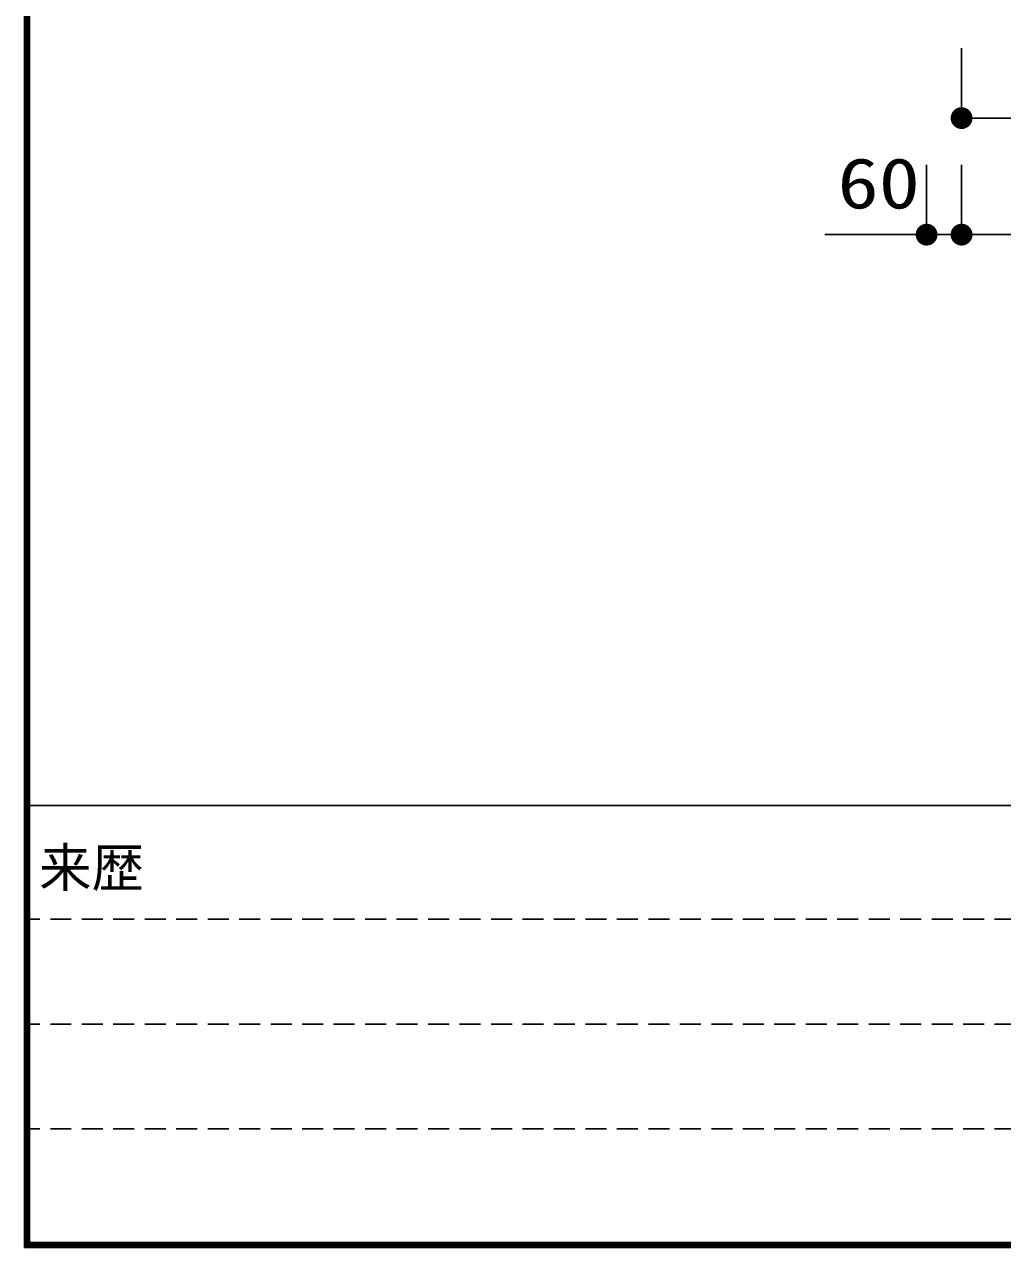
# Model space of a CAD drawing. Units: millimetres, scale not verified. Extents: x -8093 to 8093, y -5792 to 5792.
# Drawn here: x -8093 to -6415, y -5792 to -3694 of the extents above; entities that cross this region are included whole.
import ezdxf
from ezdxf.enums import TextEntityAlignment as Align

# ---------------------------------------------------------------- set-up
doc = ezdxf.new("R2010")
doc.units = ezdxf.units.MM
doc.header["$LTSCALE"] = 30
doc.linetypes.add('DASHED1', pattern=[1.8, 1.2, -0.6])
doc.layers.add('0-0_Axis_waku', color=7, linetype='Continuous', lineweight=25)
doc.layers.add('0-3_00クル-フ-6寸法', color=132, linetype='Continuous', lineweight=25)
doc.styles.add('ＭＳ ゴシック', font='')
doc.styles.get('ＭＳ ゴシック').set_extended_font_data('MS Gothic')

msp = doc.modelspace()

# ---------------------------------------------------------------- linework, layer by layer
at = {"layer": '0-0_Axis_waku'}
for p, q in [((-8093.4, 5792.4), (-8093.4, -5792.4)), ((-8092.8, 5791.8), (-8092.8, -5791.8)), ((-8092.2, 5791.2), (-8092.2, -5791.2)), ((-8091.6, 5790.6), (-8091.6, -5790.6)), ((-8091, 5790), (-8091, -5790)), ((-8090.4, 5789.4), (-8090.4, -5789.4)), ((-8089.8, 5788.8), (-8089.8, -5788.8)), ((-8089.2, 5788.2), (-8089.2, -5788.2)), ((-8088.6, 5787.6), (-8088.6, -5787.6)), ((-8088, 5787), (-8088, -5787)), ((-8087.4, 5786.4), (-8087.4, -5786.4)), ((-8086.8, 5785.8), (-8086.8, -5785.8)), ((-8086.2, 5785.2), (-8086.2, -5785.2)), ((-8085.6, 5784.6), (-8085.6, -5784.6)), ((-8085, 5784), (-8085, -5784)), ((-8085, -5034), (8085, -5034)), ((8092.8, -5791.8), (-8092.8, -5791.8)), ((8092.2, -5791.2), (-8092.2, -5791.2)), ((8091.6, -5790.6), (-8091.6, -5790.6)), ((8091, -5790), (-8091, -5790)), ((8090.4, -5789.4), (-8090.4, -5789.4)), ((8089.8, -5788.8), (-8089.8, -5788.8)), ((8089.2, -5788.2), (-8089.2, -5788.2)), ((8088.6, -5787.6), (-8088.6, -5787.6)), ((8088, -5787), (-8088, -5787)), ((8087.4, -5786.4), (-8087.4, -5786.4)), ((8086.8, -5785.8), (-8086.8, -5785.8)), ((8086.2, -5785.2), (-8086.2, -5785.2)), ((8085.6, -5784.6), (-8085.6, -5784.6)), ((-8085, -5784), (8085, -5784)), ((8093.4, -5792.4), (-8093.4, -5792.4))]:
    msp.add_line(p, q, dxfattribs=at)
at = {"layer": '0-0_Axis_waku', "linetype": 'DASHED1'}
for p, q in [((-75, -5229), (-8085, -5229)), ((-75, -5409), (-8085, -5409)), ((-75, -5589), (-8085, -5589))]:
    msp.add_line(p, q, dxfattribs=at)
at = {"layer": '0-3_00クル-フ-6寸法', "color": 4}
for p, q in [((-6485.75, -3734.47), (-6485.75, -3854.47)), ((-6485.75, -3854.47), (-5285.75, -3854.47)), ((-6545.75, -3934.47), (-6545.75, -4054.47)), ((-6485.75, -3934.47), (-6485.75, -4054.47)), ((-6485.75, -3934.47), (-6485.75, -4054.47)), ((-6555.12, -4054.47), (-6720.37, -4054.47)), ((-6485.75, -4054.47), (-6545.75, -4054.47)), ((-4705.75, -4054.47), (-6485.75, -4054.47))]:
    msp.add_line(p, q, dxfattribs=at)
at = {"layer": '0-3_00クル-フ-6寸法'}
for points in [[(-6485.75, -3854.47), (-6499.42, -3841.63), (-6497.7, -3840.02)], [(-6485.75, -3854.47), (-6497.7, -3840.02), (-6495.8, -3838.64)], [(-6485.75, -3854.47), (-6495.8, -3838.64), (-6493.73, -3837.5)], [(-6485.75, -3854.47), (-6493.73, -3837.5), (-6491.54, -3836.64)], [(-6485.75, -3854.47), (-6491.54, -3836.64), (-6489.26, -3836.05)], [(-6485.75, -3854.47), (-6489.26, -3836.05), (-6486.93, -3835.76)], [(-6485.75, -3854.47), (-6486.93, -3835.76), (-6484.57, -3835.76)], [(-6485.75, -3854.47), (-6484.57, -3835.76), (-6482.24, -3836.05)], [(-6485.75, -3854.47), (-6482.24, -3836.05), (-6479.96, -3836.64)], [(-6485.75, -3854.47), (-6479.96, -3836.64), (-6477.77, -3837.5)], [(-6485.75, -3854.47), (-6477.77, -3837.5), (-6475.7, -3838.64)], [(-6485.75, -3854.47), (-6475.7, -3838.64), (-6473.8, -3840.02)], [(-6485.75, -3854.47), (-6473.8, -3840.02), (-6472.08, -3841.63)], [(-6485.75, -3854.47), (-6504.5, -3854.47), (-6504.35, -3852.12)], [(-6485.75, -3854.47), (-6504.35, -3856.82), (-6504.5, -3854.47)], [(-6485.75, -3854.47), (-6504.35, -3852.12), (-6503.91, -3849.81)], [(-6485.75, -3854.47), (-6503.91, -3859.13), (-6504.35, -3856.82)], [(-6485.75, -3854.47), (-6503.91, -3849.81), (-6503.18, -3847.57)], [(-6485.75, -3854.47), (-6503.18, -3861.37), (-6503.91, -3859.13)], [(-6485.75, -3854.47), (-6503.18, -3847.57), (-6502.18, -3845.44)], [(-6485.75, -3854.47), (-6502.18, -3863.5), (-6503.18, -3861.37)], [(-6485.75, -3854.47), (-6502.18, -3845.44), (-6500.92, -3843.45)], [(-6485.75, -3854.47), (-6500.92, -3865.49), (-6502.18, -3863.5)], [(-6485.75, -3854.47), (-6500.92, -3843.45), (-6499.42, -3841.63)], [(-6485.75, -3854.47), (-6499.42, -3867.3), (-6500.92, -3865.49)], [(-6485.75, -3854.47), (-6497.7, -3868.92), (-6499.42, -3867.3)], [(-6485.75, -3854.47), (-6495.8, -3870.3), (-6497.7, -3868.92)], [(-6485.75, -3854.47), (-6493.73, -3871.43), (-6495.8, -3870.3)], [(-6485.75, -3854.47), (-6491.54, -3872.3), (-6493.73, -3871.43)], [(-6485.75, -3854.47), (-6489.26, -3872.89), (-6491.54, -3872.3)], [(-6485.75, -3854.47), (-6486.93, -3873.18), (-6489.26, -3872.89)], [(-6485.75, -3854.47), (-6484.57, -3873.18), (-6486.93, -3873.18)], [(-6485.75, -3854.47), (-6472.08, -3841.63), (-6470.58, -3843.45)], [(-6485.75, -3854.47), (-6470.58, -3843.45), (-6469.32, -3845.44)], [(-6485.75, -3854.47), (-6469.32, -3845.44), (-6468.32, -3847.57)], [(-6485.75, -3854.47), (-6468.32, -3847.57), (-6467.59, -3849.81)], [(-6485.75, -3854.47), (-6467.59, -3849.81), (-6467.15, -3852.12)], [(-6485.75, -3854.47), (-6467.15, -3852.12), (-6467, -3854.47)], [(-6485.75, -3854.47), (-6482.24, -3872.89), (-6484.57, -3873.18)], [(-6485.75, -3854.47), (-6479.96, -3872.3), (-6482.24, -3872.89)], [(-6485.75, -3854.47), (-6477.77, -3871.43), (-6479.96, -3872.3)], [(-6485.75, -3854.47), (-6475.7, -3870.3), (-6477.77, -3871.43)], [(-6485.75, -3854.47), (-6473.8, -3868.92), (-6475.7, -3870.3)], [(-6485.75, -3854.47), (-6472.08, -3867.3), (-6473.8, -3868.92)], [(-6485.75, -3854.47), (-6470.58, -3865.49), (-6472.08, -3867.3)], [(-6485.75, -3854.47), (-6469.32, -3863.5), (-6470.58, -3865.49)], [(-6485.75, -3854.47), (-6468.32, -3861.37), (-6469.32, -3863.5)], [(-6485.75, -3854.47), (-6467.59, -3859.13), (-6468.32, -3861.37)], [(-6485.75, -3854.47), (-6467.15, -3856.82), (-6467.59, -3859.13)], [(-6485.75, -3854.47), (-6467, -3854.47), (-6467.15, -3856.82)], [(-6545.75, -4054.47), (-6564.35, -4052.12), (-6563.91, -4049.81)], [(-6545.75, -4054.47), (-6563.91, -4049.81), (-6563.18, -4047.57)], [(-6545.75, -4054.47), (-6563.18, -4047.57), (-6562.18, -4045.44)], [(-6545.75, -4054.47), (-6562.18, -4045.44), (-6560.92, -4043.45)], [(-6545.75, -4054.47), (-6560.92, -4043.45), (-6559.42, -4041.63)], [(-6545.75, -4054.47), (-6559.42, -4041.63), (-6557.7, -4040.02)], [(-6545.75, -4054.47), (-6557.7, -4040.02), (-6555.8, -4038.64)], [(-6545.75, -4054.47), (-6555.8, -4038.64), (-6553.73, -4037.5)], [(-6545.75, -4054.47), (-6553.73, -4037.5), (-6551.54, -4036.64)], [(-6545.75, -4054.47), (-6551.54, -4036.64), (-6549.26, -4036.05)], [(-6545.75, -4054.47), (-6549.26, -4036.05), (-6546.93, -4035.76)], [(-6545.75, -4054.47), (-6546.93, -4035.76), (-6544.57, -4035.76)], [(-6545.75, -4054.47), (-6544.57, -4035.76), (-6542.24, -4036.05)], [(-6545.75, -4054.47), (-6542.24, -4036.05), (-6539.96, -4036.64)], [(-6545.75, -4054.47), (-6539.96, -4036.64), (-6537.77, -4037.5)], [(-6545.75, -4054.47), (-6537.77, -4037.5), (-6535.7, -4038.64)], [(-6545.75, -4054.47), (-6535.7, -4038.64), (-6533.8, -4040.02)], [(-6545.75, -4054.47), (-6533.8, -4040.02), (-6532.08, -4041.63)], [(-6545.75, -4054.47), (-6532.08, -4041.63), (-6530.58, -4043.45)], [(-6545.75, -4054.47), (-6530.58, -4043.45), (-6529.32, -4045.44)], [(-6545.75, -4054.47), (-6529.32, -4045.44), (-6528.32, -4047.57)], [(-6545.75, -4054.47), (-6528.32, -4047.57), (-6527.59, -4049.81)], [(-6545.75, -4054.47), (-6527.59, -4049.81), (-6527.15, -4052.12)], [(-6485.75, -4054.47), (-6504.35, -4052.12), (-6503.91, -4049.81)], [(-6485.75, -4054.47), (-6504.35, -4052.12), (-6503.91, -4049.81)], [(-6485.75, -4054.47), (-6503.91, -4049.81), (-6503.18, -4047.57)], [(-6485.75, -4054.47), (-6503.91, -4049.81), (-6503.18, -4047.57)], [(-6485.75, -4054.47), (-6503.18, -4047.57), (-6502.18, -4045.44)], [(-6485.75, -4054.47), (-6503.18, -4047.57), (-6502.18, -4045.44)], [(-6485.75, -4054.47), (-6502.18, -4045.44), (-6500.92, -4043.45)], [(-6485.75, -4054.47), (-6502.18, -4045.44), (-6500.92, -4043.45)], [(-6485.75, -4054.47), (-6500.92, -4043.45), (-6499.42, -4041.63)], [(-6485.75, -4054.47), (-6500.92, -4043.45), (-6499.42, -4041.63)], [(-6485.75, -4054.47), (-6499.42, -4041.63), (-6497.7, -4040.02)], [(-6485.75, -4054.47), (-6499.42, -4041.63), (-6497.7, -4040.02)], [(-6485.75, -4054.47), (-6497.7, -4040.02), (-6495.8, -4038.64)], [(-6485.75, -4054.47), (-6497.7, -4040.02), (-6495.8, -4038.64)], [(-6485.75, -4054.47), (-6495.8, -4038.64), (-6493.73, -4037.5)], [(-6485.75, -4054.47), (-6495.8, -4038.64), (-6493.73, -4037.5)], [(-6485.75, -4054.47), (-6493.73, -4037.5), (-6491.54, -4036.64)], [(-6485.75, -4054.47), (-6493.73, -4037.5), (-6491.54, -4036.64)], [(-6485.75, -4054.47), (-6491.54, -4036.64), (-6489.26, -4036.05)], [(-6485.75, -4054.47), (-6491.54, -4036.64), (-6489.26, -4036.05)], [(-6485.75, -4054.47), (-6489.26, -4036.05), (-6486.93, -4035.76)], [(-6485.75, -4054.47), (-6489.26, -4036.05), (-6486.93, -4035.76)], [(-6485.75, -4054.47), (-6486.93, -4035.76), (-6484.57, -4035.76)], [(-6485.75, -4054.47), (-6486.93, -4035.76), (-6484.57, -4035.76)], [(-6485.75, -4054.47), (-6484.57, -4035.76), (-6482.24, -4036.05)], [(-6485.75, -4054.47), (-6484.57, -4035.76), (-6482.24, -4036.05)], [(-6485.75, -4054.47), (-6482.24, -4036.05), (-6479.96, -4036.64)], [(-6485.75, -4054.47), (-6482.24, -4036.05), (-6479.96, -4036.64)], [(-6485.75, -4054.47), (-6479.96, -4036.64), (-6477.77, -4037.5)], [(-6485.75, -4054.47), (-6479.96, -4036.64), (-6477.77, -4037.5)], [(-6485.75, -4054.47), (-6477.77, -4037.5), (-6475.7, -4038.64)], [(-6485.75, -4054.47), (-6477.77, -4037.5), (-6475.7, -4038.64)], [(-6485.75, -4054.47), (-6475.7, -4038.64), (-6473.8, -4040.02)], [(-6485.75, -4054.47), (-6475.7, -4038.64), (-6473.8, -4040.02)], [(-6485.75, -4054.47), (-6473.8, -4040.02), (-6472.08, -4041.63)], [(-6485.75, -4054.47), (-6473.8, -4040.02), (-6472.08, -4041.63)], [(-6485.75, -4054.47), (-6472.08, -4041.63), (-6470.58, -4043.45)], [(-6485.75, -4054.47), (-6472.08, -4041.63), (-6470.58, -4043.45)], [(-6485.75, -4054.47), (-6470.58, -4043.45), (-6469.32, -4045.44)], [(-6485.75, -4054.47), (-6470.58, -4043.45), (-6469.32, -4045.44)], [(-6485.75, -4054.47), (-6469.32, -4045.44), (-6468.32, -4047.57)], [(-6485.75, -4054.47), (-6469.32, -4045.44), (-6468.32, -4047.57)], [(-6485.75, -4054.47), (-6468.32, -4047.57), (-6467.59, -4049.81)], [(-6485.75, -4054.47), (-6468.32, -4047.57), (-6467.59, -4049.81)], [(-6485.75, -4054.47), (-6467.59, -4049.81), (-6467.15, -4052.12)], [(-6485.75, -4054.47), (-6467.59, -4049.81), (-6467.15, -4052.12)], [(-6545.75, -4054.47), (-6564.5, -4054.47), (-6564.35, -4052.12)], [(-6545.75, -4054.47), (-6564.35, -4056.82), (-6564.5, -4054.47)], [(-6545.75, -4054.47), (-6563.91, -4059.13), (-6564.35, -4056.82)], [(-6545.75, -4054.47), (-6563.18, -4061.37), (-6563.91, -4059.13)], [(-6545.75, -4054.47), (-6562.18, -4063.5), (-6563.18, -4061.37)], [(-6545.75, -4054.47), (-6560.92, -4065.49), (-6562.18, -4063.5)], [(-6545.75, -4054.47), (-6559.42, -4067.3), (-6560.92, -4065.49)], [(-6545.75, -4054.47), (-6557.7, -4068.92), (-6559.42, -4067.3)], [(-6545.75, -4054.47), (-6555.8, -4070.3), (-6557.7, -4068.92)], [(-6545.75, -4054.47), (-6553.73, -4071.43), (-6555.8, -4070.3)], [(-6545.75, -4054.47), (-6551.54, -4072.3), (-6553.73, -4071.43)], [(-6545.75, -4054.47), (-6549.26, -4072.89), (-6551.54, -4072.3)], [(-6545.75, -4054.47), (-6546.93, -4073.18), (-6549.26, -4072.89)], [(-6545.75, -4054.47), (-6544.57, -4073.18), (-6546.93, -4073.18)], [(-6545.75, -4054.47), (-6527.15, -4052.12), (-6527, -4054.47)], [(-6545.75, -4054.47), (-6542.24, -4072.89), (-6544.57, -4073.18)], [(-6545.75, -4054.47), (-6539.96, -4072.3), (-6542.24, -4072.89)], [(-6545.75, -4054.47), (-6537.77, -4071.43), (-6539.96, -4072.3)], [(-6545.75, -4054.47), (-6535.7, -4070.3), (-6537.77, -4071.43)], [(-6545.75, -4054.47), (-6533.8, -4068.92), (-6535.7, -4070.3)], [(-6545.75, -4054.47), (-6532.08, -4067.3), (-6533.8, -4068.92)], [(-6545.75, -4054.47), (-6530.58, -4065.49), (-6532.08, -4067.3)], [(-6545.75, -4054.47), (-6529.32, -4063.5), (-6530.58, -4065.49)], [(-6545.75, -4054.47), (-6528.32, -4061.37), (-6529.32, -4063.5)], [(-6545.75, -4054.47), (-6527.59, -4059.13), (-6528.32, -4061.37)], [(-6545.75, -4054.47), (-6527.15, -4056.82), (-6527.59, -4059.13)], [(-6545.75, -4054.47), (-6527, -4054.47), (-6527.15, -4056.82)], [(-6485.75, -4054.47), (-6504.5, -4054.47), (-6504.35, -4052.12)], [(-6485.75, -4054.47), (-6504.5, -4054.47), (-6504.35, -4052.12)], [(-6485.75, -4054.47), (-6504.35, -4056.82), (-6504.5, -4054.47)], [(-6485.75, -4054.47), (-6504.35, -4056.82), (-6504.5, -4054.47)], [(-6485.75, -4054.47), (-6503.91, -4059.13), (-6504.35, -4056.82)], [(-6485.75, -4054.47), (-6503.91, -4059.13), (-6504.35, -4056.82)], [(-6485.75, -4054.47), (-6503.18, -4061.37), (-6503.91, -4059.13)], [(-6485.75, -4054.47), (-6503.18, -4061.37), (-6503.91, -4059.13)], [(-6485.75, -4054.47), (-6502.18, -4063.5), (-6503.18, -4061.37)], [(-6485.75, -4054.47), (-6502.18, -4063.5), (-6503.18, -4061.37)], [(-6485.75, -4054.47), (-6500.92, -4065.49), (-6502.18, -4063.5)], [(-6485.75, -4054.47), (-6500.92, -4065.49), (-6502.18, -4063.5)], [(-6485.75, -4054.47), (-6499.42, -4067.3), (-6500.92, -4065.49)], [(-6485.75, -4054.47), (-6499.42, -4067.3), (-6500.92, -4065.49)], [(-6485.75, -4054.47), (-6497.7, -4068.92), (-6499.42, -4067.3)], [(-6485.75, -4054.47), (-6497.7, -4068.92), (-6499.42, -4067.3)], [(-6485.75, -4054.47), (-6495.8, -4070.3), (-6497.7, -4068.92)], [(-6485.75, -4054.47), (-6495.8, -4070.3), (-6497.7, -4068.92)], [(-6485.75, -4054.47), (-6493.73, -4071.43), (-6495.8, -4070.3)], [(-6485.75, -4054.47), (-6493.73, -4071.43), (-6495.8, -4070.3)], [(-6485.75, -4054.47), (-6491.54, -4072.3), (-6493.73, -4071.43)], [(-6485.75, -4054.47), (-6491.54, -4072.3), (-6493.73, -4071.43)], [(-6485.75, -4054.47), (-6489.26, -4072.89), (-6491.54, -4072.3)], [(-6485.75, -4054.47), (-6489.26, -4072.89), (-6491.54, -4072.3)], [(-6485.75, -4054.47), (-6486.93, -4073.18), (-6489.26, -4072.89)], [(-6485.75, -4054.47), (-6486.93, -4073.18), (-6489.26, -4072.89)], [(-6485.75, -4054.47), (-6484.57, -4073.18), (-6486.93, -4073.18)], [(-6485.75, -4054.47), (-6484.57, -4073.18), (-6486.93, -4073.18)], [(-6485.75, -4054.47), (-6467.15, -4052.12), (-6467, -4054.47)], [(-6485.75, -4054.47), (-6467.15, -4052.12), (-6467, -4054.47)], [(-6485.75, -4054.47), (-6482.24, -4072.89), (-6484.57, -4073.18)], [(-6485.75, -4054.47), (-6479.96, -4072.3), (-6482.24, -4072.89)], [(-6485.75, -4054.47), (-6477.77, -4071.43), (-6479.96, -4072.3)], [(-6485.75, -4054.47), (-6475.7, -4070.3), (-6477.77, -4071.43)], [(-6485.75, -4054.47), (-6473.8, -4068.92), (-6475.7, -4070.3)], [(-6485.75, -4054.47), (-6472.08, -4067.3), (-6473.8, -4068.92)], [(-6485.75, -4054.47), (-6470.58, -4065.49), (-6472.08, -4067.3)], [(-6485.75, -4054.47), (-6469.32, -4063.5), (-6470.58, -4065.49)], [(-6485.75, -4054.47), (-6468.32, -4061.37), (-6469.32, -4063.5)], [(-6485.75, -4054.47), (-6467.59, -4059.13), (-6468.32, -4061.37)], [(-6485.75, -4054.47), (-6467.15, -4056.82), (-6467.59, -4059.13)], [(-6485.75, -4054.47), (-6467, -4054.47), (-6467.15, -4056.82)], [(-6485.75, -4054.47), (-6482.24, -4072.89), (-6484.57, -4073.18)], [(-6485.75, -4054.47), (-6479.96, -4072.3), (-6482.24, -4072.89)], [(-6485.75, -4054.47), (-6477.77, -4071.43), (-6479.96, -4072.3)], [(-6485.75, -4054.47), (-6475.7, -4070.3), (-6477.77, -4071.43)], [(-6485.75, -4054.47), (-6473.8, -4068.92), (-6475.7, -4070.3)], [(-6485.75, -4054.47), (-6472.08, -4067.3), (-6473.8, -4068.92)], [(-6485.75, -4054.47), (-6470.58, -4065.49), (-6472.08, -4067.3)], [(-6485.75, -4054.47), (-6469.32, -4063.5), (-6470.58, -4065.49)], [(-6485.75, -4054.47), (-6468.32, -4061.37), (-6469.32, -4063.5)], [(-6485.75, -4054.47), (-6467.59, -4059.13), (-6468.32, -4061.37)], [(-6485.75, -4054.47), (-6467.15, -4056.82), (-6467.59, -4059.13)], [(-6485.75, -4054.47), (-6467, -4054.47), (-6467.15, -4056.82)]]:
    msp.add_solid(points, dxfattribs=at)

# ---------------------------------------------------------------- texts
at = {"layer": '0-0_Axis_waku', "style": 'ＭＳ ゴシック'}
msp.add_text('来歴', height=65.98, dxfattribs=at).set_placement((-8068.25, -5193.27), align=Align.BOTTOM_LEFT)
at = {"layer": '0-3_00クル-フ-6寸法', "color": 3, "style": 'ＭＳ ゴシック', "width": 1.2}
msp.add_text('60', height=86.66, dxfattribs=at).set_placement((-6698.61, -4035.5), align=Align.BOTTOM_LEFT)

doc.saveas('drawing.dxf')
